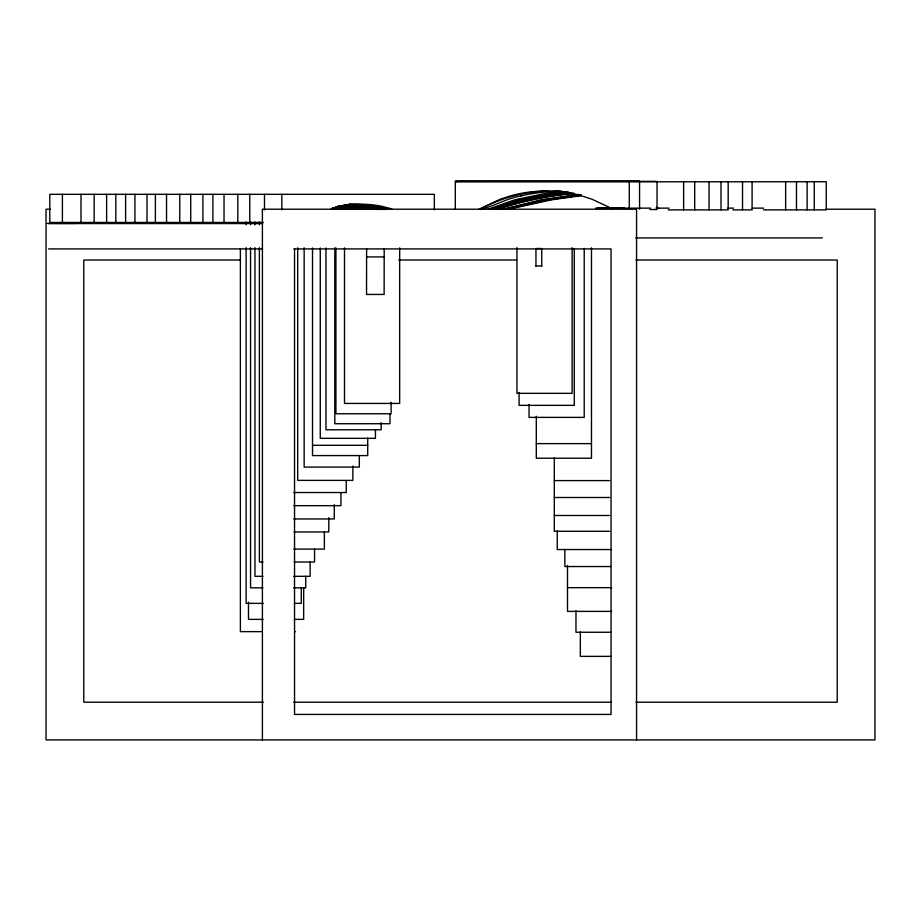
<?xml version="1.0" encoding="UTF-8"?>
<svg xmlns="http://www.w3.org/2000/svg" width="921" height="921" viewBox="0 0 921 921"><rect width="100%" height="100%" fill="white"/><g stroke="black" fill="none" stroke-linecap="round" stroke-linejoin="round"><path stroke-width="1.38" d="M366.604 248.912L366.535 294.444L384.126 294.444L384.195 248.912M479.001 209.217L500.322 199.189L511.5 195.632A132.048 132.048 0 0 1 580.737 195.62L591.904 199.189L612.062 208.607M487.865 209.378L514.574 199.857L544.173 193.732A225.587 225.587 0 0 1 563.491 191.936M489.431 209.378L517.441 199.857L548.479 193.732A247.887 247.887 0 0 1 568.372 191.959M491.354 209.424L521.148 199.857L554.051 193.732A278.372 278.372 0 0 1 568.084 192.374M493.046 209.424L524.245 199.857L558.69 193.732A305.127 305.127 0 0 1 568.188 192.777M495.21 209.032C519.686 200.318 545.336 194.895 571.239 192.892M495.97 209.458C521.148 200.893 547.373 195.367 573.875 193.18M497.317 209.458C522.034 201.273 547.684 196.012 573.587 193.514M520.964 195.931C506.872 198.303 494.128 206.143 480.681 209.516M501.841 209.516L540.972 199.857L578.4 194.366M504.731 209.148L543.781 199.857L578.238 194.849M506.09 209.194L546.533 199.857L581.312 194.93M331.1 208.871L341.104 206.304A101.552 101.552 0 0 1 381.789 206.304L391.793 208.871M508.461 208.848L548.386 199.857L581.093 195.24M508.829 209.194L551.472 199.857L580.99 195.689M597.522 207.95L624.53 207.95M595.645 208.134L650.514 208.134M656.247 208.134L669.13 208.134M727.843 208.134L733.565 208.134M752.181 208.134L763.636 208.134M50.367 209.217L46.05 209.217L46.05 739.931L874.95 739.931L874.95 209.217L826.022 209.217M649.904 209.516L657.03 209.516L657.03 181.368L456.045 181.368L456.045 182.001M668.197 209.873L728.177 209.873L728.177 181.736M732.771 209.873L752.1 209.873L752.1 181.736M763.497 209.873L826.229 209.873L826.229 181.736L455.55 181.84M263.176 222.456L49.792 222.456L49.792 194.319L434.344 194.319L434.344 209.907M47.155 223.412L75.614 223.412M48.583 223.561L262.566 223.561M635.743 237.929L822.349 237.929M48.583 248.912L262.566 248.912M293.88 248.912L611.049 248.912L611.049 714.42L294.536 714.42L294.536 248.912M366.604 256.924L384.195 256.924M240.496 260.021L83.765 260.021L83.765 702.205L263.51 702.205M398.666 260.021L516.577 260.021M635.927 260.021L837.235 260.021L837.235 702.205L635.927 702.205M535.953 265.916L541.744 265.916M536.298 443.623L591.478 443.623M312.518 445.304L367.709 445.304M554.304 480.601L609.495 480.601M293.822 492.528L346.25 492.528L346.25 481.015M554.304 497.501L609.495 497.501M293.834 505.664L340.931 505.664L340.931 492.77M554.304 515.495L609.495 515.495M293.834 518.949L334.277 518.949L334.277 504.604M609.495 531.267L554.304 531.267L554.304 457.691M294.064 531.947L328.797 531.947L328.797 517.602M293.926 549.1L324.376 549.1L324.376 531.889M611.486 549.549L557.251 549.549L557.251 530.887M263.072 562.017L259.365 562.017L259.365 247.703M294.098 562.017L314.556 562.017L314.556 549.1M610.635 566.542L564.861 566.542L564.861 549.296M263.038 576.316L254.956 576.316L254.956 247.691M293.684 576.316L310.135 576.316L310.135 561.96M567.497 587.667L611.74 587.667M262.911 587.84L250.547 587.84L250.547 247.703M293.649 587.84L305.726 587.84L305.726 576.362M263.348 603.359L246.126 603.359L246.126 247.68M294.329 603.359L301.305 603.359L301.305 587.586M611.74 611.383L567.497 611.383L567.497 565.379M263.222 619.373L248.486 619.373L248.486 602.161M294.26 619.373L303.677 619.373L303.677 587.805M261.322 631.633L240.381 631.633L240.381 248.923M294.628 631.633L295.572 631.633M610.704 632.255L575.97 632.255L575.97 610.669M610.784 656.374L580.334 656.374L580.334 631.967M293.707 702.205L611.475 702.205M337.949 205.959L362.264 209.424M331.664 208.422L335.751 208.871M332.446 208.077L339.423 208.871M333.506 207.755L342.9 208.871M335.728 207.674L345.467 208.871M336.061 207.34L348.207 208.871M335.371 206.857L350.797 208.871M338.019 206.672L354.171 208.871M338.214 206.304L356.508 208.871M363.311 208.871L346.618 206.304A280.721 280.721 0 0 0 340.989 205.682M369.77 208.871L354.597 206.304A232.207 232.207 0 0 0 343.418 205.084M372.556 208.871L358.039 206.304A212.716 212.716 0 0 0 344.661 204.865M368.976 209.47L350.394 206.304A257.201 257.201 0 0 0 343.66 205.544M386.947 208.871L375.814 206.304A125.682 125.682 0 0 0 348.875 204.324M378.358 209.585L361.872 206.304A191.994 191.994 0 0 0 349.289 204.876M656.351 207.386L658.849 208.388M814.279 181.736L814.279 209.873M807.13 181.736L807.13 209.873M796.481 181.736L796.481 209.873M785.648 181.736L785.648 209.873M742.533 181.736L742.533 209.873M721.005 181.736L721.005 209.873M709.043 181.736L709.043 209.873M694.699 181.736L694.699 209.873M683.624 181.736L683.624 209.873M639.565 209.217L639.565 181.069L455.308 181.069L455.308 209.217M636.561 739.931L636.561 209.217L262.404 209.217L262.404 739.931M629.273 181.069L629.273 209.217M591.478 247.795L591.478 458.221L536.298 458.221L536.298 416.28M584.213 248.417L584.213 417.386L529.034 417.386L529.034 404.503M574.278 248.555L574.278 405.355L519.099 405.355L519.099 392.415M572.137 247.622L572.137 393.336L516.946 393.336L516.946 247.622M541.744 266.307L541.744 248.52L535.953 248.52L535.953 266.307M399.679 247.876L399.679 403.433L344.5 403.433L344.5 247.876M391.091 402.316L391.091 413.759L335.912 413.759L335.912 247.899M389.986 413.713L389.986 423.718L334.807 423.718L334.807 247.899M381.156 422.635L381.156 429.796L325.976 429.796L325.976 247.933M375.434 429.75L375.434 438.327L320.255 438.327L320.255 248.014M367.709 438.108L367.709 455.584L312.518 455.584L312.518 248.025M359.328 455.63L359.328 467.097L304.149 467.097L304.149 247.784M352.87 466.026L352.87 480.382L297.69 480.382L297.69 247.83M281.849 194.319L281.849 209.907M264.488 194.319L264.488 209.907M259.365 221.869L259.365 224.736M254.956 221.869L254.956 224.736M250.547 221.869L250.547 224.736M249.787 194.319L249.787 222.456M246.126 221.869L246.126 224.736M237.814 194.319L237.814 222.456M224.033 194.319L224.033 222.456M212.901 194.319L212.901 222.456M202.919 194.319L202.919 222.456M190.716 194.319L190.716 222.456M179.768 194.319L179.768 222.456M166.54 194.319L166.54 222.456M155.384 194.319L155.384 222.456M147.015 194.319L147.015 222.456M134.927 194.319L134.927 222.456M125.624 194.319L125.624 222.456M115.827 194.319L115.827 222.456M106.629 194.319L106.629 222.456M94.149 194.319L94.149 222.456M81.002 194.319L81.002 222.456M62.398 194.319L62.398 222.456M520.964 195.931A175.14 175.14 0 0 1 560.958 191.303M480.394 209.194A147.936 147.936 0 0 1 548.743 191.027M554.235 191.027A147.936 147.936 0 0 1 562.455 191.407M349.612 204.508A167.231 167.231 0 0 1 382.042 209.528M348.863 204.266A148.362 148.362 0 0 1 385.508 209.562"/></g></svg>
